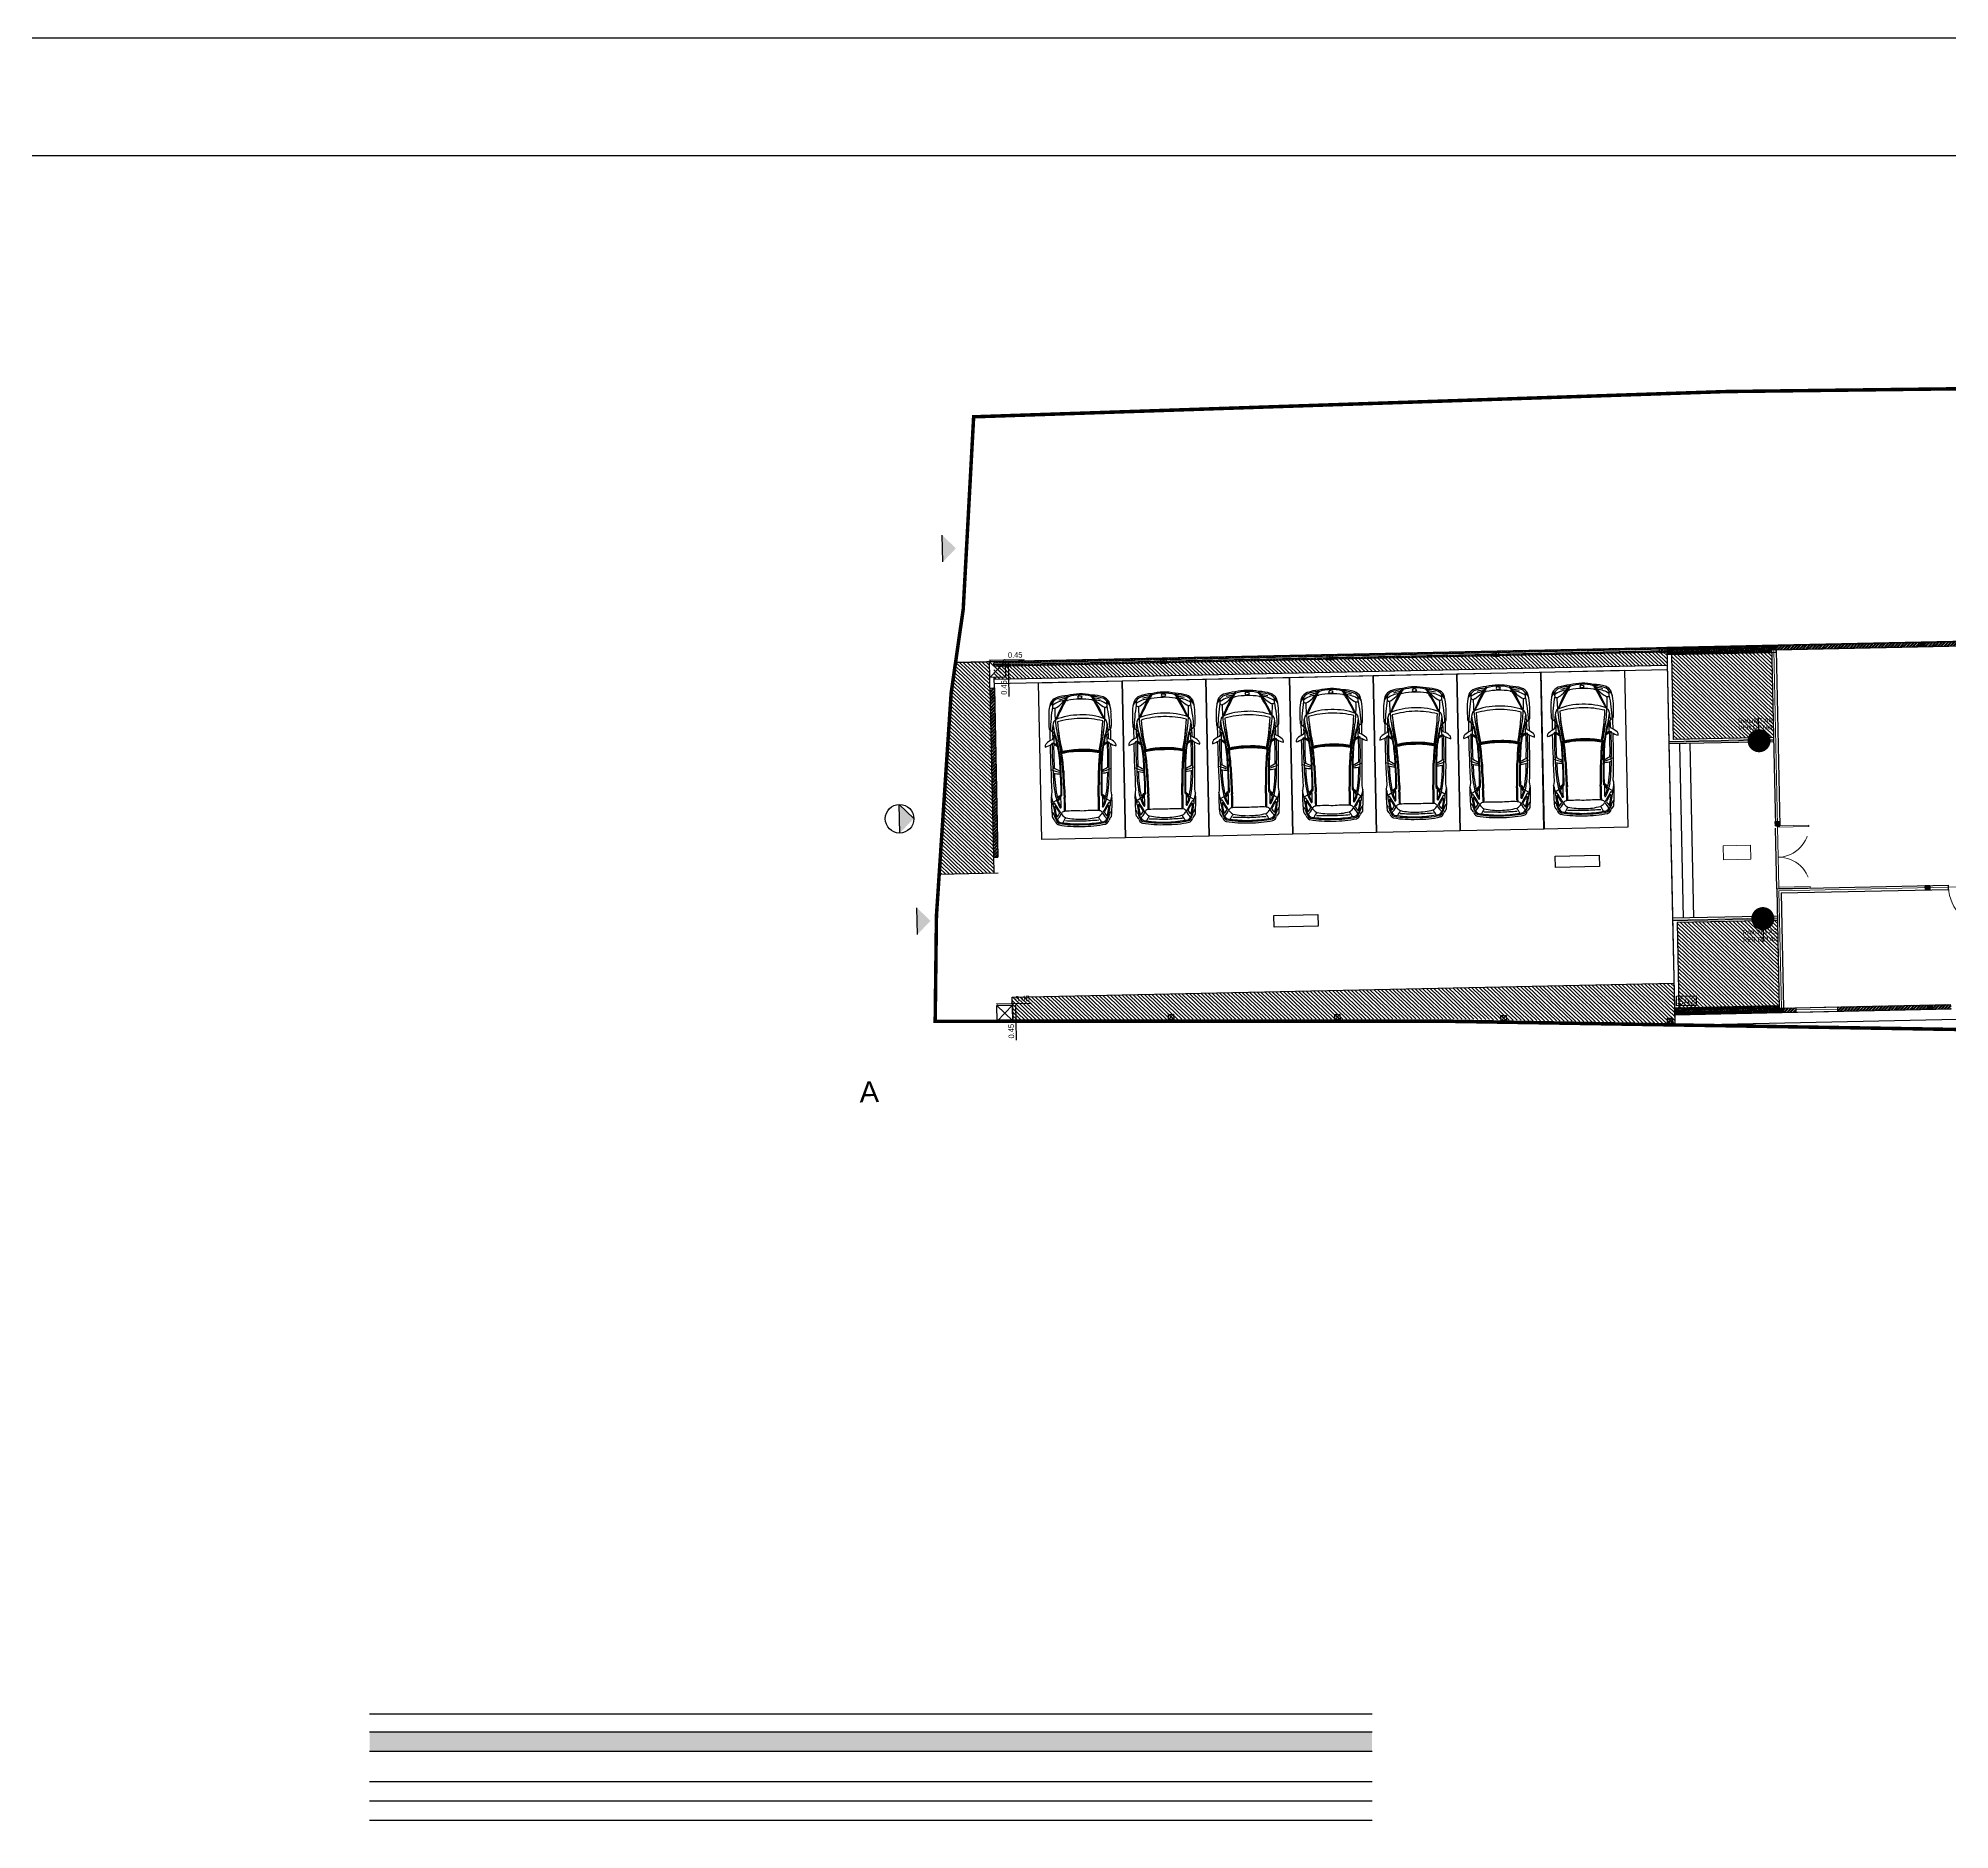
# Model space of a CAD drawing. Header units: metres. Extents: x 494 to 1845, y -666 to 1061.
# Drawn here: x 1404.7 to 1409.7, y 205.6 to 210.29 of the extents above; entities that cross this region are included whole.
import ezdxf
from ezdxf.enums import TextEntityAlignment as Align

# ---------------------------------------------------------------- set-up
doc = ezdxf.new("R2010")
doc.units = ezdxf.units.M
doc.header["$MEASUREMENT"] = 0
for name, pattern in [('1', [0]), ('141011 - Typical Flr Plans -1 - 1.5 & 1-2 BHK_ Kolshet Namrata1$0$HIDDEN', [0.375, 0.25, -0.125]), ('ACAD_ISO02W100', [15, 12, -3])]:
    doc.linetypes.add(name, pattern=pattern)
doc.layers.get('Defpoints').update_dxf_attribs({"color": 12})
for name, color, linetype in [('0 @ 1', 7, 'Continuous'), ('COLUMN', 1, 'Continuous'), ('PLOT - SURVEY', 1, '1'), ('SHEET', 7, 'Continuous'), ('VDA-PARKING', 252, 'Continuous'), ('VDA-WALL BELOW', 8, 'Continuous'), ('VDA_RAILING NOTE', 4, '1'), ('VDA_ROOF', 250, 'Continuous'), ('WALL', 250, 'Continuous')]:
    doc.layers.add(name, color=color, linetype=linetype)
for name, color, linetype, lineweight in [('07 TEXT', 7, 'Continuous', 13), ('A-Wall Hatch', 8, 'Continuous', 9), ('DIMENSION', 8, 'Continuous', 5), ('VDA-DOOR', 23, 'Continuous', 5), ('VDA-HATCH', 8, 'Continuous', 9), ('VDA-RAILING', 25, 'Continuous', 5), ('VDA-WALL', 250, 'Continuous', 25), ('VDA-WINDOW', 5, 'Continuous', 9)]:
    doc.layers.add(name, color=color, linetype=linetype, lineweight=lineweight)
doc.styles.add('arial', font='arial.ttf', dxfattribs={"height": 0.3})
doc.styles.add('RS', font='GOTHIC.TTF')
doc.styles.get("Standard").update_dxf_attribs({"font": 'arial.ttf'})
doc.dimstyles.new('SMALL', dxfattribs={"dimtxt": 0.16, "dimasz": 0.05, "dimexe": 0, "dimexo": 0, "dimgap": 0.05, "dimtad": 0, "dimdec": 1, "dimzin": 0, "dimdsep": 46, "dimtxsty": 'RS', "dimblk": 'ARCHTICK', "dimcen": 2.5, "dimclrd": 256, "dimclre": 256, "dimclrt": 5, "dimadec": 0, "dimazin": 0, "dimtfac": 1, "dimtofl": 0, "dimtmove": 0, "dimatfit": 3, "dimldrblk": 'ARCHTICK', "dimfxl": 0, "dimtolj": 1, "dimtzin": 0, "dimarcsym": 0})
doc.dimstyles.new('SMALL-1', dxfattribs={"dimtxt": 0.16, "dimasz": 0.035, "dimexe": 0, "dimexo": 0.1, "dimgap": 0.05, "dimtad": 1, "dimzin": 0, "dimdsep": 46, "dimtxsty": 'RS', "dimblk": 'DOT', "dimcen": 2.5, "dimclrd": 256, "dimclre": 256, "dimclrt": 5, "dimadec": 0, "dimazin": 0, "dimtfac": 1, "dimtdec": 3, "dimtofl": 0, "dimtmove": 0, "dimatfit": 3, "dimfxl": 0, "dimtolj": 1, "dimtzin": 0, "dimarcsym": 0})
pattern_1 = [(45, (1152.75841, 282.9493), (-0.11049, 0.11049), [])]
pattern_2 = [(316.208855, (1281.75294, 180.392228), (0.0048190239, 0.00502678652), [])]

# ---------------------------------------------------------------- blocks, each defined once
blk = doc.blocks.new('6555kkm')
at = {"lineweight": 30}
h = blk.add_hatch(color=5, dxfattribs=at)
h.dxf.hatch_style = 1
h.paths.add_polyline_path([(1152.883, 282.949), (1152.758, 282.949), (1152.758, 283.074), (1152.883, 283.074)])
h = blk.add_hatch()
h.set_pattern_fill('ANSI31', color=5, scale=1.25)
h.set_pattern_definition(pattern_1)
h.paths.add_polyline_path([(1152.758, 283.074), (1152.883, 283.074), (1152.883, 282.949), (1152.758, 282.949)])
h = blk.add_hatch()
h.set_pattern_fill('ANSI31', color=5, scale=1.25)
h.set_pattern_definition(pattern_1)
h.paths.add_polyline_path([(1152.758, 283.074), (1152.883, 283.074), (1152.883, 282.949), (1152.758, 282.949)])
at = {"layer": 'COLUMN', "color": 5, "lineweight": 25}
for p, q in [((1152.758, 282.949), (1152.883, 283.074)), ((1152.883, 282.949), (1152.758, 283.074))]:
    blk.add_line(p, q, dxfattribs=at)
blk.add_lwpolyline([(1152.758, 283.074), (1152.883, 283.074), (1152.883, 282.949), (1152.758, 282.949)], close=True, dxfattribs=at)
blk = doc.blocks.new('zw$417C')
at = {"layer": 'COLUMN', "color": 8, "lineweight": 30}
for p in [(-1092.551, -268.207), (-1097.451, -268.832), (-1102.821, -269.517), (-1107.771, -270.149, 0), (-1112.371, -270.736), (-1152.696, -271.587), (-1149.696, -271.587), (-1145.434, -271.587), (-1141.002, -271.587), (-1136.571, -271.587), (-1130.921, -271.587), (-1128.096, -271.587), (-1122.446, -271.587), (-1119.035, -271.587), (-1112.371, -272.987), (-1107.771, -272.712, 0), (-1102.821, -272.712, 0), (-1097.451, -272.712, 0), (-1092.551, -272.712, 0), (-1112.371, -275.512, 0), (-1107.771, -275.512), (-1102.821, -275.512, 0), (-1097.451, -275.512), (-1092.551, -275.512, 0), (-1149.696, -276.637), (-1136.571, -276.637), (-1130.921, -276.637), (-1128.096, -276.637), (-1122.446, -276.637), (-1112.371, -276.637), (-1145.434, -278.562), (-1141.002, -278.562), (-1136.571, -278.562), (-1130.921, -278.562), (-1128.096, -278.562), (-1122.446, -278.562), (-1119.035, -278.562), (-1116.496, -278.562, 0), (-1112.371, -279.412, 0), (-1107.771, -279.412, 0), (-1102.821, -279.412, 0), (-1097.451, -279.412), (-1092.551, -279.412), (-1152.696, -281.987), (-1149.696, -281.987), (-1145.434, -281.987), (-1141.002, -281.987), (-1136.571, -281.987), (-1130.921, -281.987), (-1128.096, -282.887), (-1122.446, -282.887), (-1119.035, -282.887), (-1116.496, -282.887, 0), (-1112.371, -282.887), (-1109.246, -282.887), (-1106.121, -282.887), (-1102.821, -282.887), (-1097.451, -282.887), (-1092.551, -282.887)]:
    blk.add_blockref('6555kkm', p, dxfattribs=at)
blk = doc.blocks.new('P1')
at = {"layer": 'VDA-PARKING'}
for p, q in [((0, 4.5), (2.4, 4.5)), ((0, 0), (0, 4.5)), ((2.4, 4.5), (2.4, 0)), ((2.4, 0), (0, 0))]:
    blk.add_line(p, q, dxfattribs=at)
at = {"layer": 'VDA-PARKING', "color": 8, "extrusion": (1.91705e-10, -0.000389212, 1)}
for p, q in [((0.457, 2.915), (0.372, 3.002, 0)), ((0.372, 3.002), (0.375, 2.898, 0)), ((0.4, 2.764), (0.502, 2.7, -0.001)), ((1.936, 2.763), (1.834, 2.699, -0.001)), ((1.88, 2.913), (1.965, 3.001, 0)), ((1.965, 3.001), (1.962, 2.897, 0)), ((0.399, 2.737), (0.51, 2.657, -0.001)), ((1.937, 2.736), (1.826, 2.656, -0.001))]:
    blk.add_line(p, q, dxfattribs=at)
for centre, radius, start, end in [((1.465, 3.555, -0.002), 1.19, 162.8092, 176.6212), ((0.896, 3.476, -0.002), 0.675, 128.5941, 152.2222), ((0.608, 3.758, -0.002), 0.317, 110.9327, 151.9874), ((0.785, 3.3, -0.002), 0.673, 95.1462, 126.3462), ((1.447, 3.82, -0.002), 1.061, 174.3363, 181.1523), ((3.979, 2.04, -0.002), 3.772, 146.6191, 158.4909), ((0.81, 3.224, -0.002), 0.848, 90.5361, 113.2209), ((10.007, -1.278, -0.002), 10.62, 150.2954, 153.6878), ((0.892, 2.836, -0.002), 1.281, 92.7885, 108.0445), ((-0.027, 4.62, -0.002), 0.994, 301.9765, 329.477), ((0.971, 2.551, -0.002), 1.49, 97.7176, 105.6573), ((0.993, 3.911, -0.002), 0.223, 134.4498, 160.8123), ((0.808, 4.013, -0.002), 0.0381, 227.7847, 248.458), ((0.814, 4.029, -0.002), 0.055, 248.458, 280.7122), ((1.147, 2.268, -0.002), 1.736, 89.2525, 100.7122), ((1.193, 2.502, -0.002), 1.654, 90.7964, 102.6895), ((0.854, 4.062, -0.002), 0.0196, 105.8288, 154.5794), ((1.168, 2.954, -0.002), 1.171, 89.9376, 105.8288), ((1.143, 2.502, -0.002), 1.654, 77.2008, 89.094), ((1.169, 2.954, -0.002), 1.171, 74.0616, 89.9527), ((1.189, 2.268, -0.002), 1.736, 79.1781, 90.6378), ((1.485, 4.062, -0.002), 0.0196, 25.3109, 74.0616), ((1.346, 3.911, -0.002), 0.223, 19.0781, 45.4406), ((-1.644, 2.045, -0.002), 3.772, 21.3994, 33.2712), ((2.367, 4.618, -0.002), 0.994, 210.4133, 237.9139), ((1.445, 2.835, -0.002), 1.281, 71.8458, 87.1018), ((1.525, 4.028, -0.002), 0.055, 259.1781, 291.4323), ((1.528, 3.224, -0.002), 0.848, 66.6694, 89.3542), ((1.531, 4.012, -0.002), 0.0381, 291.4323, 312.1056), ((-7.678, -1.261, -0.002), 10.62, 26.2026, 29.5949), ((1.365, 2.551, -0.002), 1.49, 74.2331, 82.1727), ((1.552, 3.299, -0.002), 0.673, 53.5441, 84.7441), ((1.731, 3.757, -0.002), 0.317, 27.903, 68.9577), ((1.442, 3.476, -0.002), 0.675, 27.6681, 51.2962), ((0.891, 3.82, -0.002), 1.061, 358.738, 5.554), ((0.873, 3.556, -0.002), 1.19, 3.2691, 17.0812), ((4.147, 3.397, -0.002), 3.876, 176.6212, 183.2691), ((5.141, 2.935, -0.002), 4.832, 169.7118, 177.7895), ((0.932, 3.164, -0.002), 0.555, 157.786, 182.1379), ((0.428, 3.799, -0.002), 0.0412, 181.1523, 223.466), ((0.428, 3.8, -0.002), 0.0425, 223.466, 263.2575), ((0.476, 3.352, -0.002), 0.0629, 105.3626, 159.257), ((0.436, 3.868, -0.002), 0.11, 263.2575, 304.968), ((5.169, 3.714, -0.002), 4.719, 179.4645, 186.3924), ((1.125, 1.705, -0.002), 1.846, 88.6326, 111.1512), ((1.192, 0.807, -0.002), 2.646, 90.5448, 104.7008), ((6.442, 3.729, -0.002), 5.932, 183.502, 191.8762), ((1.21, 1.705, -0.002), 1.846, 68.7391, 91.2578), ((1.141, 0.807, -0.002), 2.646, 75.1895, 89.3455), ((-4.103, 3.739, -0.002), 5.932, 348.0141, 356.3884), ((1.902, 3.866, -0.002), 0.11, 234.9223, 276.6328), ((-2.831, 3.722, -0.002), 4.719, 353.4979, 0.4259), ((1.861, 3.35, -0.002), 0.0629, 20.6333, 74.5277), ((1.91, 3.799, -0.002), 0.0425, 276.6328, 316.4243), ((1.406, 3.164, -0.002), 0.555, 357.7524, 22.1043), ((1.911, 3.798, -0.002), 0.0412, 316.4243, 358.738), ((-2.804, 2.943, -0.002), 4.832, 2.1008, 10.1785), ((-1.809, 3.403, -0.002), 3.876, 356.6212, 3.2691), ((0.253, 2.672, -0.002), 0.0985, 134.2764, 156.896), ((0.535, 2.383, -0.002), 0.503, 111.1835, 134.2764), ((0.313, 3.178, -0.002), 0.0364, 183.2691, 243.959), ((45.639, 2.786, -0.002), 45.343, 179.5461, 179.9508), ((0.138, 2.799, -0.002), 0.367, 30.9223, 61.7196), ((0.374, 2.724, -0.002), 0.0351, 106.1063, 174.2179), ((8.8, 2.423, -0.002), 8.449, 177.747, 183.0015), ((0.334, 2.889, -0.002), 0.0423, 298.0014, 12.5995), ((0.361, 2.713, -0.002), 0.045, 32.507, 86.2001), ((8.8, 2.423, -0.002), 8.449, 175.5592, 176.0701), ((-1.043, 3.102, -0.002), 1.42, 359.0121, 1.6745), ((8.8, 2.423, -0.002), 8.407, 176.3245, 182.5982), ((3.362, 3.632, -0.002), 2.992, 186.6719, 191.854), ((-6.681, 1.307, -0.002), 7.317, 9.1773, 13.5155), ((0.333, 2.915, -0.002), 0.141, 8.5366, 30.9223), ((-3.983, 1.826, -0.002), 4.59, 8.3046, 13.985), ((13.664, 5.043, -0.002), 13.314, 188.0072, 190.9665), ((6.504, 3.585, -0.002), 5.983, 184.0252, 190.9208), ((-4.166, 3.595, -0.002), 5.983, 348.9695, 355.8651), ((-11.323, 5.067, -0.002), 13.314, 348.9238, 351.8832), ((6.318, 1.817, -0.002), 4.59, 165.9053, 171.5858), ((9.015, 1.292, -0.002), 7.317, 166.3748, 170.713), ((2.004, 2.913, -0.002), 0.141, 148.968, 171.3537), ((2.198, 2.797, -0.002), 0.367, 118.1707, 148.968), ((-1.023, 3.636, -0.002), 2.992, 348.0363, 353.2184), ((-6.464, 2.438, -0.002), 8.407, 357.2921, 3.5658), ((1.975, 2.711, -0.002), 0.045, 93.6902, 147.3833), ((2.003, 2.887, -0.002), 0.0423, 167.2908, 241.8889), ((3.38, 3.098, -0.002), 1.42, 178.2158, 180.8782), ((-6.464, 2.438, -0.002), 8.449, 3.8202, 4.3312), ((1.962, 2.722, -0.002), 0.0351, 5.6724, 73.784), ((-6.464, 2.438, -0.002), 8.449, 356.8888, 2.1433), ((1.8, 2.381, -0.002), 0.503, 45.614, 68.7069), ((2.024, 3.176, -0.002), 0.0364, 295.9313, 356.6212), ((-43.302, 2.871, -0.002), 45.343, 359.9396, 0.3443), ((2.083, 2.671, -0.002), 0.0985, 22.9943, 45.614), ((0.227, 2.664, -0.002), 0.0753, 171.1277, 194.9458), ((0.298, 2.653, -0.002), 0.148, 156.896, 171.1277), ((-0.113, 3.49, -0.002), 0.886, 287.5165, 300.6693), ((45.639, 2.786, -0.002), 45.343, 180.1043, 181.8068), ((-5.472, 1.855, -0.002), 6.046, 0.1688, 5.8765), ((-0.687, 2.308, -0.002), 1.26, 2.2889, 8.3046), ((-3.708, 1.941, -0.002), 4.301, 359.5019, 5.5659), ((-4.006, 1.842, -0.002), 4.647, 1.3507, 8.2676), ((1.086, 0.468, -0.002), 2.063, 87.7114, 102.9428), ((1.086, 0.468, -0.002), 2.036, 87.7114, 102.9428), ((-4.006, 1.842, -0.002), 4.676, 1.3507, 7.4904), ((1.086, 0.468, -0.002), 2.09, 87.7114, 102.4204), ((1.247, 0.468, -0.002), 2.09, 77.4699, 92.1789), ((1.247, 0.468, -0.002), 2.063, 76.9476, 92.1789), ((1.247, 0.468, -0.002), 2.036, 76.9476, 92.1789), ((6.341, 1.832, -0.002), 4.676, 172.3999, 178.5396), ((6.341, 1.832, -0.002), 4.647, 171.6227, 178.5396), ((6.043, 1.931, -0.002), 4.301, 174.3244, 180.3885), ((7.807, 1.843, -0.002), 6.046, 174.0138, 179.7216), ((3.023, 2.304, -0.002), 1.26, 171.5858, 177.6014), ((2.451, 3.487, -0.002), 0.886, 239.221, 252.3738), ((-43.302, 2.871, -0.002), 45.343, 358.0836, 359.786), ((2.038, 2.651, -0.002), 0.148, 8.7626, 22.9943), ((2.11, 2.662, -0.002), 0.0753, 344.9445, 8.7626), ((0.992, 3.555, -0.002), 1.695, 245.9927, 255.8566), ((4.377, 1.926, -0.002), 4.014, 179.2139, 189.1558), ((0.583, 2.65, -0.002), 0.777, 253.7364, 269.5106), ((5.36, 10.986, -0.002), 10.226, 240.7633, 242.0874), ((4.377, 1.926, -0.002), 3.972, 180.4609, 190.6811), ((-6.484, 1.488, -0.002), 7.068, 358.3294, 3.127), ((-10.7, 1.341, -0.002), 11.306, 359.5686, 2.8492), ((34.924, 2.76, -0.002), 34.294, 181.3507, 182.611), ((34.924, 2.76, -0.002), 34.265, 181.3507, 182.611), ((-32.587, 2.825, -0.002), 34.265, 357.2793, 358.5396), ((-32.587, 2.825, -0.002), 34.294, 357.2793, 358.5396), ((13.034, 1.319, -0.002), 11.306, 177.0411, 180.3217), ((8.818, 1.473, -0.002), 7.068, 176.7634, 181.561), ((1.346, 3.555, -0.002), 1.695, 284.0337, 293.8977), ((1.753, 2.649, -0.002), 0.777, 270.3798, 286.154), ((-3.008, 10.994, -0.002), 10.226, 297.8029, 299.127), ((-2.042, 1.932, -0.002), 3.972, 349.2092, 359.4294), ((-2.042, 1.932, -0.002), 4.014, 350.7346, 0.6765), ((5.805, 1.106, -0.002), 5.509, 179.7094, 184.7553), ((1.463, 1.129, -0.002), 1.167, 168.784, 179.7571), ((-0.615, 0.928, -0.002), 0.97, 0.6767, 19.1399), ((-0.278, 2.179, -0.002), 1.278, 300.4154, 313.7356), ((1.623, 1.482, -0.002), 1.225, 189.1558, 208.271), ((-0.278, 2.179, -0.002), 1.243, 307.1982, 313.7356), ((0.654, 1.033, -0.002), 0.171, 118.3286, 159.3503), ((-12.347, 0.991, -0.002), 12.921, 359.6859, 1.0381), ((-5.042, 0.938, -0.002), 5.714, 358.5996, 2.611), ((-5.042, 0.938, -0.002), 5.742, 358.5996, 2.611), ((7.375, 0.926, -0.002), 5.742, 177.2793, 181.2907), ((7.375, 0.926, -0.002), 5.714, 177.2793, 181.2907), ((2.613, 2.177, -0.002), 1.278, 226.1547, 239.4749), ((2.613, 2.177, -0.002), 1.243, 226.1547, 232.6921), ((14.68, 0.966, -0.002), 12.921, 178.8522, 180.2044), ((1.679, 1.032, -0.002), 0.171, 20.54, 61.5618), ((0.711, 1.483, -0.002), 1.225, 331.6193, 350.7346), ((2.948, 0.924, -0.002), 0.97, 160.7504, 179.2136), ((0.871, 1.13, -0.002), 1.167, 0.1332, 11.1064), ((-3.472, 1.115, -0.002), 5.509, 355.135, 0.1809), ((0.223, 0.675, -0.002), 0.144, 16.0333, 55.489), ((0.352, 0.647, -0.002), 0.0371, 175.8933, 221.9107), ((-0.162, 0.186, -0.002), 0.653, 36.1973, 41.9107), ((0.352, 1.107, -0.002), 0.0337, 256.8846, 300.4154), ((0.379, 1.002, -0.002), 0.0266, 25.509, 177.7485), ((2.377, 1.174, -0.002), 2.035, 186.6303, 197.6651), ((1.235, 0.966, -0.002), 0.909, 196.0333, 206.548), ((0.179, 0.435, -0.002), 0.231, 22.2754, 36.1973), ((0.405, 0.926, -0.002), 0.0203, 37.9978, 157.2904), ((2.377, 1.174, -0.002), 2.005, 186.9029, 195.509), ((-3.243, -1.358, -0.002), 4.35, 28.6909, 33.1306), ((-3.243, -1.358, -0.002), 4.324, 29.2693, 32.0689), ((0.431, 0.564, -0.002), 0.0098, 206.548, 314.9442), ((0.546, 0.567, -0.002), 0.117, 186.5016, 251.2604), ((0.198, 0.882, -0.002), 0.404, 306.4094, 337.9574), ((0.13, 0.952, -0.002), 0.445, 315.1666, 333.9155), ((0.593, 0.626, -0.002), 0.155, 202.7449, 277.7681), ((0.996, 1.222, -0.002), 0.518, 194.3115, 215.4978), ((0.557, 0.915, -0.002), 0.0181, 226.6705, 17.8126), ((0.678, 0.684, -0.002), 0.115, 103.9926, 156.2586), ((0.95, 0.994, -0.002), 0.461, 214.9668, 233.8282), ((1.919, -0.221, -0.002), 1.479, 145.5828, 151.9919), ((0.981, -1.842, -0.002), 2.658, 96.4482, 97.1481), ((0.723, 0.713, -0.002), 0.101, 243.4254, 256.4704), ((0.886, -3.46, -0.002), 4.264, 86.2314, 92.7421), ((1.15, 2.486, -0.002), 1.925, 256.4704, 270.4915), ((1.439, -3.46, -0.002), 4.264, 87.1483, 93.6589), ((1.186, 2.486, -0.002), 1.925, 269.3988, 283.4199), ((1.61, 0.712, -0.002), 0.101, 283.4199, 296.4649), ((0.412, -0.22, -0.002), 1.479, 27.8985, 34.3076), ((1.347, -1.842, -0.002), 2.658, 82.7423, 83.4421), ((1.383, 0.994, -0.002), 0.461, 306.0621, 324.9235), ((1.655, 0.683, -0.002), 0.115, 23.6318, 75.8978), ((1.74, 0.625, -0.002), 0.155, 262.1222, 337.1454), ((1.776, 0.914, -0.002), 0.0181, 162.0778, 313.2199), ((1.337, 1.221, -0.002), 0.518, 324.3925, 345.5789), ((5.572, -1.366, -0.002), 4.35, 146.7597, 151.1994), ((2.135, 0.88, -0.002), 0.404, 201.9329, 233.4809), ((5.572, -1.366, -0.002), 4.324, 147.8214, 150.621), ((2.204, 0.95, -0.002), 0.445, 205.9748, 224.7237), ((1.787, 0.566, -0.002), 0.117, 288.63, 353.3887), ((-0.043, 1.177, -0.002), 2.005, 344.3813, 352.9874), ((-0.043, 1.177, -0.002), 2.035, 342.2252, 353.26), ((1.902, 0.562, -0.002), 0.0098, 224.9461, 333.3424), ((1.098, 0.966, -0.002), 0.909, 333.3424, 343.857), ((1.928, 0.924, -0.002), 0.0203, 22.6, 141.8925), ((1.954, 1, -0.002), 0.0266, 2.1418, 154.3813), ((2.153, 0.434, -0.002), 0.231, 143.693, 157.6149), ((1.981, 1.105, -0.002), 0.0337, 239.4749, 283.0057), ((2.493, 0.184, -0.002), 0.653, 137.9796, 143.693), ((2.109, 0.673, -0.002), 0.144, 124.4013, 163.857), ((1.981, 0.646, -0.002), 0.0371, 317.9796, 3.997), ((0.916, 0.737, -0.002), 0.565, 202.2754, 206.4697), ((0.542, 0.551, -0.002), 0.148, 206.4697, 252.5916), ((1.103, 3.659, -0.002), 3.304, 259.4521, 271.0928), ((1.069, 3.559, -0.002), 3.153, 259.7507, 271.7624), ((1.197, 3.995, -0.002), 3.57, 260.5978, 269.5043), ((40.602, 1047.071, -0.002), 1047.302, 267.81584, 267.842045), ((-36.266, 1047.145, -0.002), 1047.302, 272.048285, 272.07449), ((1.142, 3.995, -0.002), 3.57, 270.386, 279.2926), ((1.269, 3.558, -0.002), 3.153, 268.1279, 280.1396), ((1.236, 3.658, -0.002), 3.304, 268.7975, 280.4382), ((1.79, 0.55, -0.002), 0.148, 287.2987, 333.4207), ((1.417, 0.737, -0.002), 0.565, 333.4207, 337.6149)]:
    blk.add_arc(centre, radius, start, end, dxfattribs=at)
blk.add_ellipse((1.17, 4.063), major_axis=(-0.0606, -0.0003, 0), ratio=0.652487, start_param=4.708193, end_param=7.849785, dxfattribs=at)
at = {"layer": 'VDA-PARKING', "color": 8, "extrusion": (-1.91705e-10, 0.000389212, -1)}
blk.add_ellipse((1.17, 4.063), major_axis=(0.0606, -0.0004, 0), ratio=0.652487, start_param=4.708193, end_param=7.849785, dxfattribs=at)
blk = doc.blocks.new('afasfdas')
at = {"layer": 'VDA-DOOR', "color": 5, "linetype": '141011 - Typical Flr Plans -1 - 1.5 & 1-2 BHK_ Kolshet Namrata1$0$HIDDEN'}
for p, q in [((-0.038, -0.001), (-0.038, -0.9)), ((0, -0.001), (-0.038, -0.001)), ((0, -0.9), (0, -0.001)), ((-0.038, -0.9), (0, -0.9))]:
    blk.add_line(p, q, dxfattribs=at)
blk.add_arc((0, 0), 0.9, 180.0425, 270, dxfattribs=at)
blk = doc.blocks.new('RWRERE')
h = blk.add_hatch(color=251)
h.dxf.hatch_style = 1
h.paths.add_polyline_path([(0, 0.383), (-0.383, 0), (0.383, 0)])
for p, q in [((-0.383, 0), (0, 0.383)), ((0.383, 0), (-0.383, 0))]:
    blk.add_line(p, q)
blk.add_circle((0, 0), 0.383)
blk = doc.blocks.new('DFSDFASDFASD')
at = {"layer": 'VDA_ROOF', "color": 5, "lineweight": 30, "ltscale": 4}
for points in [[(43.72, 7.876), (16.866, 4.45), (-16.85, 4.45), (-16.85, -6.375), (7.45, -6.375), (7.45, -7.275), (43.72, -7.275), (43.72, -3.8), (45.045, -3.8), (45.045, 0.825), (43.72, 0.825)], [(12.8, 0), (0, 0), (0, 4.45), (12.8, 4.45)]]:
    blk.add_lwpolyline(points, close=True, dxfattribs=at)
blk = doc.blocks.new('zw$BC4F')
h = blk.add_hatch(color=251)
h.dxf.hatch_style = 1
h.paths.add_polyline_path([(0.383, 0.383), (0, 0), (0.765, 0)])
blk.add_line((0.765, 0), (0, 0))
blk = doc.blocks.new('_Dot')
at = {"color": 0, "linetype": 'ByBlock', "lineweight": -2}
blk.add_line((-0.5, 0), (-1, 0), dxfattribs=at)
at = {"color": 0, "linetype": 'ByBlock', "const_width": 0.5}
blk.add_lwpolyline([(-0.25, 0, 1), (0.25, 0, 1)], format="xyb", close=True, dxfattribs=at)
blk = doc.blocks.new('*D330')
at = {"layer": 'Defpoints', "color": 0, "transparency": 16777216}
for p in [(-0.225, 0.225), (0.225, 0.274), (0.225, 0.225)]:
    blk.add_point(p, dxfattribs=at)
at = {"layer": 'DIMENSION', "lineweight": -2, "transparency": 16777216}
for p, q in [((-0.225, 0.274), (-0.225, 0.274)), ((-0.19, 0.274), (0.19, 0.274)), ((0.225, 0.274), (0.225, 0.274)), ((0.225, 0.274), (0.775, 0.274))]:
    blk.add_line(p, q, dxfattribs=at)
at = {"layer": 'DIMENSION', "lineweight": -2, "transparency": 16777216, "xscale": 0.035, "yscale": 0.035, "zscale": 0.035, "rotation": 180}
blk.add_blockref('_Dot', (-0.225, 0.274), dxfattribs=at)
at = {"layer": 'DIMENSION', "lineweight": -2, "transparency": 16777216, "xscale": 0.035, "yscale": 0.035, "zscale": 0.035}
blk.add_blockref('_Dot', (0.225, 0.274), dxfattribs=at)
at = {"layer": 'DIMENSION', "color": 5, "transparency": 16777216, "insert": (0.518, 0.408), "char_height": 0.16, "attachment_point": 5, "style": 'RS'}
blk.add_mtext('\\A1;0.45', dxfattribs=at)
blk = doc.blocks.new('*D331')
at = {"layer": 'Defpoints', "color": 0, "transparency": 16777216}
for p in [(0.225, 0.225), (0.225, -0.225), (0.311, -0.225)]:
    blk.add_point(p, dxfattribs=at)
at = {"layer": 'DIMENSION', "lineweight": -2, "transparency": 16777216}
for p, q in [((0.311, 0.225), (0.311, 0.225)), ((0.311, 0.19), (0.311, -0.19)), ((0.311, -0.225), (0.311, -0.225)), ((0.311, -0.225), (0.311, -0.775))]:
    blk.add_line(p, q, dxfattribs=at)
at = {"layer": 'DIMENSION', "lineweight": -2, "transparency": 16777216, "xscale": 0.035, "yscale": 0.035, "zscale": 0.035}
for p, rotation in [((0.311, 0.225), 90), ((0.311, -0.225), 270)]:
    blk.add_blockref('_Dot', p, dxfattribs=dict(at, rotation=rotation))
at = {"layer": 'DIMENSION', "color": 5, "transparency": 16777216, "insert": (0.177, -0.518), "char_height": 0.16, "attachment_point": 5, "rotation": 90, "style": 'RS'}
blk.add_mtext('\\A1;0.45', dxfattribs=at)
blk = doc.blocks.new('zw$E9AB')
at = {"layer": 'COLUMN', "lineweight": 30}
blk.add_lwpolyline([(0, 0.15), (0.15, 0.15), (0.15, 0), (0, 0)], close=True, dxfattribs=at)
at = {"layer": 'VDA-WALL BELOW'}
for p, q in [((0, 0), (0.15, 0.15)), ((0.15, 0), (0, 0.15))]:
    blk.add_line(p, q, dxfattribs=at)
blk = doc.blocks.new('_ArchTick')
at = {"color": 0, "linetype": 'ByBlock', "const_width": 0.15}
blk.add_lwpolyline([(-0.5, -0.5), (0.5, 0.5)], dxfattribs=at)
blk = doc.blocks.new('DASFA')
at = {"layer": 'VDA-DOOR', "color": 5}
for p, q in [((0.974, 0.629), (0.974, -0.571)), ((1.012, 0.629), (0.974, 0.629)), ((1.012, -0.571), (1.012, 0.629))]:
    blk.add_line(p, q, dxfattribs=at)
at = {"layer": 'VDA-DOOR'}
blk.add_line((0.974, -0.571), (1.012, -0.571), dxfattribs=at)
at = {"layer": 'VDA-DOOR', "color": 5, "linetype": 'ACAD_ISO02W100', "ltscale": 0.01}
blk.add_arc((1.037, 0.652), 1.225, 181.0882, 267.0698, dxfattribs=at)
blk = doc.blocks.new('dasfdsfffffffff')
at = {"layer": 'VDA-WALL', "lineweight": 30}
blk.add_lwpolyline([(-0.225, 0.225), (0.225, 0.225), (0.225, -0.225), (-0.225, -0.225)], close=True, dxfattribs=at)
at = {"layer": 'VDA-WALL BELOW'}
for p, q in [((0.225, -0.225), (-0.225, 0.225)), ((-0.225, -0.225), (0.225, 0.225))]:
    blk.add_line(p, q, dxfattribs=at)
at = {"layer": 'DIMENSION', "color": 4}
for p1, p2, distance, picture, middle in [((-0.225, 0.225), (0.225, 0.225), 0.049, '*D330', (0.518, 0.408)), ((0.225, 0.225), (0.225, -0.225), 0.086, '*D331', (0.177, -0.518))]:
    dim = blk.add_aligned_dim(p1=p1, p2=p2, distance=distance, dimstyle='SMALL-1', dxfattribs=at)
    dim.commit()
    dim.dimension.update_dxf_attribs({"geometry": picture, "text_midpoint": middle})
blk = doc.blocks.new('dsfaaaaaa')
at = {"color": 4}
for name, p in [('dasfdsfffffffff', (-0.12, 0.225)), ('zw$E9AB', (4.571, 0.3)), ('zw$E9AB', (9.337, 0.3)), ('zw$E9AB', (14.103, 0.3)), ('zw$E9AB', (18.869, 0.3)), ('dasfdsfffffffff', (-0.12, -9.63)), ('zw$E9AB', (4.571, -9.91)), ('zw$E9AB', (9.337, -10.014)), ('zw$E9AB', (14.103, -10.142)), ('zw$E9AB', (18.869, -10.324))]:
    blk.add_blockref(name, p, dxfattribs=at)

msp = doc.modelspace()

# ---------------------------------------------------------------- hatches: boundary and pattern name
at = {"layer": 'A-Wall Hatch'}
h = msp.add_hatch(dxfattribs=at)
h.set_pattern_fill('ANSI31', color=62, scale=0.055709, angle=271.2089)
h.set_pattern_definition(pattern_2)
h.paths.add_polyline_path([(1407.2468, 207.7166), (1407.2455, 207.775), (1408.9782, 207.8116), (1408.9806, 207.7067), (1408.4001, 207.7184)])
h.paths.add_polyline_path([(1407.0555, 208.0976), (1407.1975, 208.1009), (1407.1859, 208.653), (1407.0974, 208.6511), (1407.0859, 208.5715)])
h.paths.add_polyline_path([(1408.9762, 208.4498), (1408.9715, 208.6724), (1409.234, 208.6779), (1409.2387, 208.4554)])
h.paths.add_polyline_path([(1408.991, 207.7479), (1409.2535, 207.7535), (1409.2488, 207.976), (1408.9863, 207.9705)])
h.paths.add_polyline_path([(1412.7172, 208.8451), (1413.3773, 208.859), (1413.3749, 208.9431)])
h.paths.add_polyline_path([(1413.3756, 208.9383), (1413.7431, 208.946), (1413.742, 208.9979), (1413.3749, 208.9431)])
h = msp.add_hatch(dxfattribs=at)
h.set_pattern_fill('ANSI31', color=62, scale=0.055709, angle=271.2089)
h.set_pattern_definition(pattern_2)
h.paths.add_polyline_path([(1407.1983, 208.6076), (1408.9607, 208.6448), (1408.9599, 208.679), (1407.1976, 208.6418)])
at = {"layer": 'VDA-HATCH'}
h = msp.add_hatch(dxfattribs=at)
h.set_pattern_fill('ANSI32', color=256, scale=0.015525, angle=1.2089)
h.set_pattern_definition([(46.208855, (1281.75294, 180.3922277), (-0.00420272316, 0.00402901998), []), (46.208855, (1281.755684, 180.3922856), (-0.00420272316, 0.00402901998), [])])
h.paths.add_polyline_path([(1413.7534, 208.9996), (1413.7531, 209.0111), (1412.0381, 208.7554), (1409.2336, 208.6962), (1409.2338, 208.6848), (1412.0391, 208.744)])
h.paths.add_polyline_path([(1410.3724, 207.7588), (1410.3721, 207.7702), (1410.452, 207.7719), (1410.4454, 208.0846), (1410.4511, 208.0848), (1410.4568, 208.0849), (1410.4634, 207.7722), (1410.5182, 207.7733), (1410.5185, 207.7619)])
h.paths.add_polyline_path([(1410.9134, 207.7702), (1410.9131, 207.7816), (1410.9679, 207.7828), (1410.9613, 208.0955), (1410.9727, 208.0958), (1410.9793, 207.783), (1411.0341, 207.7842), (1411.0343, 207.7728)])
h.paths.add_polyline_path([(1410.6554, 207.7648), (1410.6552, 207.7762), (1410.71, 207.7774), (1410.7034, 208.0901), (1410.7148, 208.0903), (1410.7214, 207.7776), (1410.7762, 207.7788), (1410.7764, 207.7673)])
h.paths.add_polyline_path([(1411.1713, 207.7757), (1411.1711, 207.7871), (1411.2258, 207.7882), (1411.2192, 208.101), (1411.2307, 208.1012), (1411.2375, 207.7771)])
h.paths.add_polyline_path([(1414.223, 208.6907), (1414.2229, 208.6987), (1414.2891, 208.7001), (1414.2893, 208.6887), (1414.2345, 208.6876), (1414.2368, 208.578), (1414.2254, 208.5777)])
h.paths.add_polyline_path([(1413.9593, 209.0418), (1414.0462, 209.0548), (1414.062, 209.0571), (1414.0644, 209.0575), (1414.1422, 209.0691), (1414.1438, 209.0578), (1413.961, 209.0305)])
h.paths.add_polyline_path([(1414.4448, 209.1142), (1414.4562, 209.1144), (1414.4657, 208.665), (1414.4542, 208.6648)])
h.paths.add_polyline_path([(1414.3048, 209.0933), (1414.3064, 209.082), (1414.445, 209.1027), (1414.4448, 209.1142)])
h.paths.add_polyline_path([(1412.4346, 207.7567), (1412.4287, 208.0329), (1412.4401, 208.0331), (1412.446, 207.7569)])
h.paths.add_polyline_path([(1412.4133, 208.1147), (1412.4131, 208.1262), (1412.655, 208.1313), (1412.6553, 208.1198)])
h.paths.add_polyline_path([(1412.6595, 207.9213), (1412.6709, 207.9215), (1412.675, 207.7252), (1412.6636, 207.725)])
h.paths.add_polyline_path([(1414.3578, 208.6902), (1414.3576, 208.7016), (1414.4534, 208.7036), (1414.4537, 208.6922)])
h.paths.add_polyline_path([(1412.5664, 207.8942), (1412.66, 207.8962), (1412.6597, 207.9076), (1412.5662, 207.9056)])
h.paths.add_polyline_path([(1411.2278, 207.6947), (1411.2276, 207.7061), (1411.2966, 207.7075), (1411.2969, 207.6961)])
h.paths.add_polyline_path([(1411.4338, 207.699), (1411.4336, 207.7104), (1411.5489, 207.7128), (1411.5491, 207.7014)])
h.paths.add_polyline_path([(1411.2261, 207.7768), (1411.2276, 207.7061), (1411.239, 207.7063), (1411.2375, 207.7771)])
h.paths.add_polyline_path([(1412.3641, 207.8488), (1412.4326, 207.8502), (1412.4323, 207.8617), (1412.3639, 207.8602)])
h.paths.add_polyline_path([(1413.7532, 209.0111), (1413.7534, 208.9996), (1413.7984, 209.0063), (1413.7967, 209.0176)])
h.paths.add_polyline_path([(1412.5692, 207.7595), (1412.5678, 207.8257), (1412.5793, 207.8259), (1412.5806, 207.7597)])
h.paths.add_polyline_path([(1412.3747, 207.9973), (1412.4295, 207.9984), (1412.4292, 208.0098), (1412.3744, 208.0087)])
h.paths.add_polyline_path([(1412.3935, 207.7558), (1412.3932, 207.7672), (1412.4343, 207.7681), (1412.4346, 207.7567)])
h.paths.add_polyline_path([(1412.2976, 207.7538), (1412.2974, 207.7652), (1412.3384, 207.766), (1412.3387, 207.7546)])
h.paths.add_polyline_path([(1413.5165, 208.645), (1413.5279, 208.6452), (1413.5271, 208.684), (1413.5157, 208.6838), (1413.5165, 208.645)])
h.paths.add_polyline_path([(1413.7494, 208.6499), (1413.7485, 208.6887), (1413.76, 208.689), (1413.7608, 208.6502)])
h.paths.add_polyline_path([(1414.0068, 208.6553), (1414.006, 208.6942), (1414.0174, 208.6944), (1414.0183, 208.6556), (1414.0068, 208.6553)])
h.paths.add_polyline_path([(1412.5692, 207.7595), (1412.535, 207.7588), (1412.5348, 207.7702), (1412.569, 207.7709)])
h.paths.add_polyline_path([(1412.446, 207.7569), (1412.4457, 207.7683), (1412.48, 207.769), (1412.4802, 207.7576)])
h.paths.add_polyline_path([(1414.456, 208.5826), (1414.4674, 208.5829), (1414.4668, 208.6102), (1414.4554, 208.61)])
h.paths.add_polyline_path([(1412.5806, 207.7597), (1412.5804, 207.7712), (1412.5941, 207.7714), (1412.5943, 207.76)])
h.paths.add_polyline_path([(1412.6628, 207.7615), (1412.6491, 207.7612), (1412.6489, 207.7726), (1412.6626, 207.7729)])
h.paths.add_polyline_path([(1411.6858, 207.7157), (1411.6861, 207.7043), (1412.2984, 207.7172), (1412.2898, 208.1236), (1411.8561, 208.1144), (1411.8563, 208.103), (1412.2786, 208.1119), (1412.2867, 207.7284), (1411.7549, 207.7172), (1411.7465, 208.1121), (1411.7351, 208.1119), (1411.7435, 207.717)])
h.paths.add_polyline_path([(1409.2536, 207.7466), (1409.2977, 207.7476), (1409.2979, 207.7361), (1409.2539, 207.7352)])
h.paths.add_polyline_path([(1409.4075, 207.7385), (1409.4072, 207.7499), (1409.7033, 207.7561), (1409.7036, 207.7447)])
h.paths.add_polyline_path([(1409.8129, 207.7584), (1410.109, 207.7647), (1410.1092, 207.7533), (1409.8131, 207.747)])
h.paths.add_polyline_path([(1410.2446, 208.0804), (1410.256, 208.0806), (1410.2628, 207.7565), (1410.2188, 207.7556), (1410.2185, 207.767), (1410.2512, 207.7677)])
h = msp.add_hatch(dxfattribs=at)
h.set_pattern_fill('ANSI32', color=256, scale=0.015525, angle=1.2089)
h.set_pattern_definition([(46.208855, (1273.764924, 179.979829), (-0.00420272316, 0.00402901998), []), (46.208855, (1273.767668, 179.979887), (-0.00420272316, 0.00402901998), [])])
h.paths.add_polyline_path([(1408.9599, 208.6824), (1407.1975, 208.6452), (1407.1976, 208.6418), (1408.9599, 208.679)])
h.paths.add_polyline_path([(1408.9597, 208.6904), (1407.1973, 208.6532), (1407.1974, 208.6498), (1408.9598, 208.687)])
h.paths.add_polyline_path([(1407.2081, 208.1419), (1407.1988, 208.5848), (1407.1873, 208.5845), (1407.1967, 208.1417)])
h = msp.add_hatch(dxfattribs=at)
h.set_pattern_fill('ANSI31', color=256, scale=0.023745, angle=1.2089)
h.set_pattern_definition([(46.2088548, (1281.7529398, 180.3922277), (-0.00214256475, 0.002054010185), [])])
h.paths.add_polyline_path([(1408.9597, 208.6904), (1408.9601, 208.6722), (1409.234, 208.6779), (1409.2336, 208.6962)])
h.paths.add_polyline_path([(1408.98, 207.7294), (1409.2539, 207.7352), (1409.2536, 207.7466), (1409.2535, 207.7535), (1408.9796, 207.7477)])
msp.add_hatch(color=8, dxfattribs=at).paths.add_polyline_path([(1408.1879, 205.8018), (1408.1879, 205.8518), (1405.5629, 205.8518), (1405.5629, 205.8018)])
at = {"layer": 'VDA_ROOF'}
h = msp.add_hatch(dxfattribs=at)
h.set_pattern_fill('ANSI31', color=253, angle=135)
h.set_pattern_definition([(180, (1367.73789, 194.77367), (-2e-17, -0.125), [])])
h.paths.add_polyline_path([(1405.5629, 205.8518), (1405.5629, 205.9371), (1408.1879, 205.9407), (1408.1879, 205.8518)])

# ---------------------------------------------------------------- linework, layer by layer
at = {"color": 105, "lineweight": 30}
for points in [[(1408.9601, 208.6722), (1409.2454, 208.6782), (1409.2453, 208.685), (1412.0391, 208.744), (1413.742, 208.9979)], [(1407.1976, 208.6418), (1408.9599, 208.679)]]:
    msp.add_lwpolyline(points, dxfattribs=at)
for points in [[(1408.6674, 208.1447), (1408.7825, 208.1471), (1408.7831, 208.117), (1408.6681, 208.1146)], [(1407.9305, 207.989), (1408.0456, 207.9914), (1408.0462, 207.9613), (1407.9312, 207.9589)]]:
    msp.add_lwpolyline(points, close=True)
at = {"layer": '07 TEXT'}
msp.add_lwpolyline([(1409.1783, 208.1729), (1409.1067, 208.1714), (1409.1075, 208.135), (1409.1791, 208.1365)], close=True, dxfattribs=at)
at = {"layer": 'COLUMN'}
msp.add_lwpolyline([(1408.9843, 207.778), (1409.0358, 207.7791), (1409.0363, 207.7538), (1408.9848, 207.7527)], close=True, dxfattribs=at)
at = {"layer": 'PLOT - SURVEY', "color": 250, "linetype": 'Continuous', "lineweight": 40}
msp.add_line((1407.0955, 208.6511), (1412.0381, 208.7554, -1.776), dxfattribs=at)
for points in [[(1414.509, 209.7701), (1411.9878, 209.3942), (1409.115, 209.3601), (1407.145, 209.2945)], [(1407.145, 209.2945), (1407.1175, 208.7907), (1407.0859, 208.5715), (1407.0473, 207.9883), (1407.0439, 207.7121), (1408.4001, 207.7116), (1411.4053, 207.6628), (1414.7289, 207.71)]]:
    msp.add_lwpolyline(points, dxfattribs=at)
at = {"layer": 'SHEET'}
for points in [[(1415.3058, 210.2857), (1397.9603, 210.2857), (1397.9603, 185.7541), (1415.3058, 185.7541)], [(1414.9977, 209.9776), (1398.2684, 209.9776), (1398.2684, 186.0622), (1414.9977, 186.0622)]]:
    msp.add_lwpolyline(points, close=True, dxfattribs=at)
at = {"layer": 'VDA-DOOR', "color": 5}
msp.add_line((1409.6968, 208.0631), (1409.8064, 208.0654, -1.776), dxfattribs=at)
at = {"layer": 'VDA-RAILING'}
for p, q in [((1409.2388, 208.4508), (1408.9649, 208.445, -1.776)), ((1409.2388, 208.4485), (1408.9649, 208.4428, -1.776)), ((1409.2487, 207.9829), (1408.9747, 207.9771, -1.776)), ((1409.2487, 207.9806), (1408.9748, 207.9748, -1.776))]:
    msp.add_line(p, q, dxfattribs=at)
at = {"layer": 'VDA-WALL'}
for p, q in [((1407.1859, 208.653), (1412.0381, 208.7554, -1.776)), ((1409.2338, 208.6848), (1412.0391, 208.744, -1.776)), ((1409.0198, 208.4393), (1409.0294, 207.9828, -1.776)), ((1408.965, 208.4382), (1408.9746, 207.9817, -1.776)), ((1408.9924, 208.4388), (1409.002, 207.9822, -1.776)), ((1409.247, 208.0593), (1409.2437, 208.218, -1.776)), ((1408.9796, 207.7477), (1409.2535, 207.7535, -1.776)), ((1408.9796, 207.7477), (1408.98, 207.7294, -1.776)), ((1408.98, 207.7294), (1409.7036, 207.7447, -1.776)), ((1409.2536, 207.7466), (1409.7033, 207.7561, -1.776)), ((1409.2536, 207.7466), (1409.2539, 207.7352, -1.776)), ((1409.2979, 207.7361), (1409.2977, 207.7476, -1.776)), ((1409.4075, 207.7385), (1409.4072, 207.7499, -1.776))]:
    msp.add_line(p, q, dxfattribs=at)
for points in [[(1408.9597, 208.6904), (1408.9601, 208.6722), (1409.234, 208.6779), (1409.2336, 208.6962)], [(1407.2058, 207.7166), (1408.4001, 207.7161), (1408.9806, 207.7067)], [(1407.2058, 207.7121), (1408.4001, 207.7116), (1408.9805, 207.7022)]]:
    msp.add_lwpolyline(points, dxfattribs=at)
at = {"layer": 'VDA-WALL BELOW'}
for p, q in [((1408.9597, 208.6904), (1408.965, 208.4382, -1.776)), ((1409.2336, 208.6962), (1409.2436, 208.2237, -1.776)), ((1407.1976, 208.6418), (1408.9599, 208.679, -1.776)), ((1407.1983, 208.6076), (1408.9607, 208.6448, -1.776)), ((1408.9715, 208.6724), (1408.9762, 208.4498, -1.776)), ((1409.2453, 208.685), (1409.255, 208.2239, -1.776)), ((1407.1873, 208.5845), (1407.1868, 208.6119, -1.776)), ((1407.1988, 208.5848), (1407.1982, 208.6121, -1.776)), ((1407.1985, 208.5962), (1408.9609, 208.6334, -1.776)), ((1407.1873, 208.5845), (1407.1988, 208.5848, -1.776)), ((1407.1873, 208.5845), (1407.1976, 208.1006, -1.776)), ((1407.1988, 208.5848), (1407.2081, 208.1419, -1.776)), ((1409.2389, 208.444), (1408.965, 208.4382, -1.776)), ((1409.2387, 208.4554), (1408.9762, 208.4498, -1.776)), ((1409.2436, 208.2237), (1409.255, 208.2239, -1.776)), ((1407.1967, 208.1417), (1407.2081, 208.1419, -1.776)), ((1407.0555, 208.0976), (1407.209, 208.1008, -1.776)), ((1409.247, 208.0593), (1409.6967, 208.0688, -1.776)), ((1409.247, 208.0593), (1409.2536, 207.7466, -1.776)), ((1409.2587, 208.0482), (1409.697, 208.0574, -1.776)), ((1409.2587, 208.0482), (1409.2651, 207.7469, -1.776)), ((1409.697, 208.0574), (1409.6967, 208.0688, -1.776)), ((1409.697, 208.0574), (1409.6967, 208.0688, -1.776)), ((1409.2486, 207.9874), (1408.9746, 207.9817, -1.776)), ((1408.9746, 207.9817), (1408.9796, 207.7477, -1.776)), ((1409.2488, 207.976), (1408.9863, 207.9705, -1.776)), ((1408.9863, 207.9705), (1408.991, 207.7479, -1.776)), ((1407.2455, 207.775), (1408.9782, 207.8116, -1.776)), ((1407.2468, 207.7166), (1407.2455, 207.775, -1.776)), ((1409.2977, 207.7476), (1409.4072, 207.7499, -1.776)), ((1409.2979, 207.7361), (1409.4075, 207.7385, -1.776)), ((1408.98, 207.7294), (1408.9805, 207.7022, -1.776))]:
    msp.add_line(p, q, dxfattribs=at)
msp.add_lwpolyline([(1407.1974, 208.6498), (1408.9598, 208.687), (1408.9599, 208.6824), (1407.1975, 208.6452)], close=True, dxfattribs=at)
at = {"layer": 'VDA-WINDOW'}
for p, q in [((1409.2396, 208.6849), (1409.2493, 208.2238, -1.776)), ((1409.2527, 208.0629), (1409.2494, 208.2204, -1.776)), ((1409.2529, 208.0538), (1409.6968, 208.0631, -1.776)), ((1409.2529, 208.0538), (1409.2593, 207.7467, -1.776)), ((1409.2978, 207.7418), (1409.4074, 207.7442, -1.776))]:
    msp.add_line(p, q, dxfattribs=at)
at = {"layer": 'VDA_ROOF'}
for p, q in [((1405.5629, 205.8518), (1408.1879, 205.8518, -1.776)), ((1405.5629, 205.8015), (1408.1879, 205.8015, -1.776)), ((1405.5629, 205.7216), (1408.1879, 205.7216, -1.776)), ((1405.5629, 205.6716), (1408.1879, 205.6716, -1.776)), ((1405.5629, 205.6207), (1408.1879, 205.6207, -1.776))]:
    msp.add_line(p, q, dxfattribs=at)
at = {"layer": 'WALL', "lineweight": 50, "ltscale": 0.5, "const_width": 0.00913}
msp.add_lwpolyline([(1414.4797, 209.7674), (1411.9878, 209.3954), (1409.1148, 209.3607), (1407.1446, 209.2946), (1407.1173, 208.7908), (1407.0857, 208.5716), (1407.0472, 207.9883), (1407.0439, 207.7121), (1408.4002, 207.7119), (1411.4056, 207.6637), (1414.7705, 207.7121)], dxfattribs=at)

# ---------------------------------------------------------------- block references
for name, p, xscale, yscale, zscale, rotation in [('DFSDFASDFASD', (1410.5068, 208.3166), 0.09132575951384468, 0.09132575951384468, 0.09132575951384468, 1.208854810110589), ('RWRERE', (1406.9506, 208.2424), 0.09794662155596574, 0.09794662155596574, 0.09794662155596574, 271.2088548101106)]:
    msp.add_blockref(name, p, dxfattribs=dict(xscale=xscale, yscale=yscale, zscale=zscale, rotation=rotation))
at = {"color": 4, "xscale": 0.0913257595138447, "yscale": 0.0913257595138447, "zscale": 0.0913257595138447, "rotation": 271.2088548101106}
for p in [(1407.0625, 208.9845), (1406.996, 208.0093)]:
    msp.add_blockref('zw$BC4F', p, dxfattribs=at)
at = {"layer": '0 @ 1', "color": 4, "xscale": 0.09132575951384468, "yscale": 0.09132575951384468, "zscale": 0.09132575951384468, "rotation": 1.208854810110589}
msp.add_blockref('dsfaaaaaa', (1407.2183, 208.6126), dxfattribs=at)
at = {"layer": 'COLUMN', "color": 6, "lineweight": 30, "xscale": 0.09132575951384468, "yscale": 0.09132575951384468, "zscale": 0.09132575951384468, "rotation": 1.208854810110589}
msp.add_blockref('zw$417C', (1408.9761, 207.6414), dxfattribs=at)
at = {"layer": 'VDA-DOOR', "color": 192, "yscale": 0.09132575951384468}
for p, xscale, zscale, rotation in [((1409.2492, 208.2238), 0.09132575951384468, 0.09132575951384468, 91.2088548101106), ((1409.2527, 208.0595), -0.09132575951384465, 0.0913257595138447, 91.20885481011028)]:
    msp.add_blockref('afasfdas', p, dxfattribs=dict(at, xscale=xscale, zscale=zscale, rotation=rotation))
at = {"layer": 'VDA-DOOR', "xscale": 0.09132575951384468, "yscale": 0.09132575951384468, "zscale": 0.09132575951384468, "rotation": 1.208854810110589}
msp.add_blockref('DASFA', (1409.7152, 208.0061), dxfattribs=at)
at = {"layer": 'VDA-PARKING', "xscale": 0.09132575951384468, "yscale": 0.09132575951384468, "zscale": 0.09132575951384468, "rotation": 1.208854810110589}
for p in [(1407.323, 208.1877), (1407.5421, 208.1924), (1407.7613, 208.197), (1407.9804, 208.2016), (1408.1995, 208.2062), (1408.4187, 208.2109), (1408.6378, 208.2155)]:
    msp.add_blockref('P1', p, dxfattribs=at)

# ---------------------------------------------------------------- texts
at = {"insert": (1406.8463, 207.4995), "char_height": 0.0548, "width": 0.346629, "attachment_point": 7, "rotation": 1.2089}
msp.add_mtext('A', dxfattribs=at)
at = {"layer": 'COLUMN', "style": 'arial'}
msp.add_attdef('SA2', text='COL.TXT', height=0.01827, rotation=1.2089, dxfattribs=at).set_placement((1409.0103, 207.7557, -1.776), align=Align.CENTER)
at = {"layer": 'VDA_RAILING NOTE', "char_height": 0.011416, "width": 0.117755, "rotation": 1.2089}
for insert, attachment_point in [((1409.2402, 208.5067), 3), ((1409.2526, 207.9225), 9)]:
    msp.add_mtext('\\pt0;RAILING AS  PER DETAIL', dxfattribs=dict(at, insert=insert, attachment_point=attachment_point))

# ---------------------------------------------------------------- leaders
at = {"layer": 'VDA_RAILING NOTE'}
for points in [[(1409.2009, 208.4465, -1.776), (1409.2005, 208.4682, -1.776)], [(1409.2108, 207.9811, -1.776), (1409.2112, 207.9593, -1.776)]]:
    msp.add_leader(points, dimstyle='SMALL', override={"dimasz": 0.06, "dimclrd": 4, "dimldrblk": 'Dot', "dimfxl": 0.18}, dxfattribs=at)

doc.saveas('drawing.dxf')
